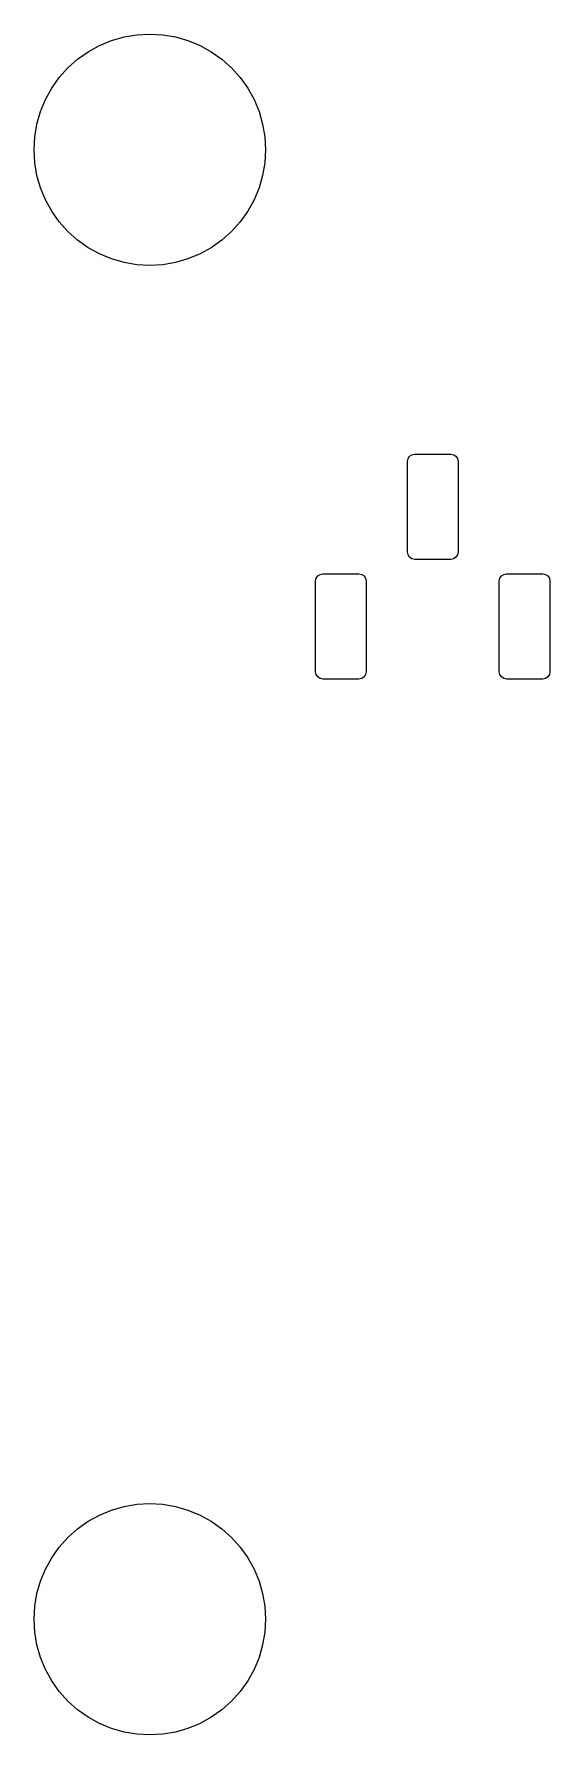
# Model space of a CAD drawing. Extents: x -0.13 to 0.44, y -1.73 to 0.13.
import ezdxf

# ---------------------------------------------------------------- set-up
doc = ezdxf.new("R2010")
doc.units = 0
doc.header["$MEASUREMENT"] = 0
doc.layers.add('BLACK', color=7, linetype='CONTINUOUS')

msp = doc.modelspace()

# ---------------------------------------------------------------- linework, layer by layer
at = {"layer": 'BLACK', "linetype": 'CONTINUOUS'}
for p, q in [((-0.067, 0.1067), (-0.0547, 0.1135)), ((-0.0547, 0.1135), (-0.0416, 0.1189)), ((-0.0416, 0.1189), (-0.028, 0.1228)), ((-0.028, 0.1228), (-0.0141, 0.1252)), ((-0.0141, 0.1252), (0, 0.126)), ((0, 0.126), (0.0141, 0.1252)), ((0.0141, 0.1252), (0.028, 0.1228)), ((0.028, 0.1228), (0.0416, 0.1189)), ((0.0416, 0.1189), (0.0547, 0.1135)), ((0.0547, 0.1135), (0.067, 0.1067)), ((-0.0891, 0.0891), (-0.0785, 0.0985)), ((-0.0785, 0.0985), (-0.067, 0.1067)), ((0.067, 0.1067), (0.0785, 0.0985)), ((0.0785, 0.0985), (0.0891, 0.0891)), ((-0.1067, 0.067), (-0.0985, 0.0785)), ((-0.0985, 0.0785), (-0.0891, 0.0891)), ((0.0891, 0.0891), (0.0985, 0.0785)), ((0.0985, 0.0785), (0.1067, 0.067)), ((-0.1135, 0.0547), (-0.1067, 0.067)), ((0.1067, 0.067), (0.1135, 0.0547)), ((-0.1228, 0.028), (-0.1189, 0.0416)), ((-0.1189, 0.0416), (-0.1135, 0.0547)), ((0.1135, 0.0547), (0.1189, 0.0416)), ((0.1189, 0.0416), (0.1228, 0.028)), ((-0.1252, 0.0141), (-0.1228, 0.028)), ((0.1228, 0.028), (0.1252, 0.0141)), ((-0.126, 0), (-0.1252, 0.0141)), ((-0.1252, -0.0141), (-0.126, 0)), ((0.1252, 0.0141), (0.126, 0)), ((0.126, 0), (0.1252, -0.0141)), ((-0.1228, -0.028), (-0.1252, -0.0141)), ((0.1252, -0.0141), (0.1228, -0.028)), ((-0.1189, -0.0416), (-0.1228, -0.028)), ((0.1228, -0.028), (0.1189, -0.0416)), ((-0.1135, -0.0547), (-0.1189, -0.0416)), ((-0.1067, -0.067), (-0.1135, -0.0547)), ((0.1135, -0.0547), (0.1067, -0.067)), ((0.1189, -0.0416), (0.1135, -0.0547)), ((-0.0985, -0.0785), (-0.1067, -0.067)), ((0.1067, -0.067), (0.0985, -0.0785)), ((-0.0891, -0.0891), (-0.0985, -0.0785)), ((-0.0785, -0.0985), (-0.0891, -0.0891)), ((0.0891, -0.0891), (0.0785, -0.0985)), ((0.0985, -0.0785), (0.0891, -0.0891)), ((-0.067, -0.1067), (-0.0785, -0.0985)), ((-0.0547, -0.1135), (-0.067, -0.1067)), ((0.067, -0.1067), (0.0547, -0.1135)), ((0.0785, -0.0985), (0.067, -0.1067)), ((-0.0416, -0.1189), (-0.0547, -0.1135)), ((-0.028, -0.1228), (-0.0416, -0.1189)), ((-0.0141, -0.1252), (-0.028, -0.1228)), ((0, -0.126), (-0.0141, -0.1252)), ((0.0141, -0.1252), (0, -0.126)), ((0.028, -0.1228), (0.0141, -0.1252)), ((0.0416, -0.1189), (0.028, -0.1228)), ((0.0547, -0.1135), (0.0416, -0.1189)), ((0.2828, -0.3338), (0.2854, -0.3321)), ((0.2854, -0.3321), (0.2884, -0.3315)), ((0.2884, -0.3315), (0.3277, -0.3315)), ((0.3277, -0.3315), (0.3308, -0.3321)), ((0.3308, -0.3321), (0.3333, -0.3338)), ((0.2805, -0.3393), (0.2811, -0.3363)), ((0.2805, -0.4381), (0.2805, -0.3393)), ((0.2811, -0.3363), (0.2828, -0.3338)), ((0.3333, -0.3338), (0.335, -0.3363)), ((0.335, -0.3363), (0.3356, -0.3393)), ((0.3356, -0.3393), (0.3356, -0.4381)), ((0.2811, -0.4412), (0.2805, -0.4381)), ((0.2828, -0.4437), (0.2811, -0.4412)), ((0.2854, -0.4454), (0.2828, -0.4437)), ((0.3333, -0.4437), (0.3308, -0.4454)), ((0.335, -0.4412), (0.3333, -0.4437)), ((0.3356, -0.4381), (0.335, -0.4412)), ((0.1828, -0.4641), (0.1854, -0.4624)), ((0.1854, -0.4624), (0.1884, -0.4618)), ((0.1884, -0.4618), (0.2277, -0.4618)), ((0.2277, -0.4618), (0.2308, -0.4624)), ((0.2308, -0.4624), (0.2333, -0.4641)), ((0.2884, -0.446), (0.2854, -0.4454)), ((0.3277, -0.446), (0.2884, -0.446)), ((0.3308, -0.4454), (0.3277, -0.446)), ((0.3828, -0.4641), (0.3854, -0.4624)), ((0.3854, -0.4624), (0.3884, -0.4618)), ((0.3884, -0.4618), (0.4277, -0.4618)), ((0.4277, -0.4618), (0.4308, -0.4624)), ((0.4308, -0.4624), (0.4333, -0.4641)), ((0.1805, -0.4696), (0.1811, -0.4666)), ((0.1805, -0.5685), (0.1805, -0.4696)), ((0.1811, -0.4666), (0.1828, -0.4641)), ((0.2333, -0.4641), (0.235, -0.4666)), ((0.235, -0.4666), (0.2356, -0.4696)), ((0.2356, -0.4696), (0.2356, -0.5685)), ((0.3805, -0.4696), (0.3811, -0.4666)), ((0.3805, -0.5685), (0.3805, -0.4696)), ((0.3811, -0.4666), (0.3828, -0.4641)), ((0.4333, -0.4641), (0.435, -0.4666)), ((0.435, -0.4666), (0.4356, -0.4696)), ((0.4356, -0.4696), (0.4356, -0.5685)), ((0.1811, -0.5715), (0.1805, -0.5685)), ((0.1828, -0.574), (0.1811, -0.5715)), ((0.1854, -0.5757), (0.1828, -0.574)), ((0.2333, -0.574), (0.2308, -0.5757)), ((0.235, -0.5715), (0.2333, -0.574)), ((0.2356, -0.5685), (0.235, -0.5715)), ((0.3811, -0.5715), (0.3805, -0.5685)), ((0.3828, -0.574), (0.3811, -0.5715)), ((0.3854, -0.5757), (0.3828, -0.574)), ((0.4333, -0.574), (0.4308, -0.5757)), ((0.435, -0.5715), (0.4333, -0.574)), ((0.4356, -0.5685), (0.435, -0.5715)), ((0.1884, -0.5763), (0.1854, -0.5757)), ((0.2277, -0.5763), (0.1884, -0.5763)), ((0.2308, -0.5757), (0.2277, -0.5763)), ((0.3884, -0.5763), (0.3854, -0.5757)), ((0.4277, -0.5763), (0.3884, -0.5763)), ((0.4308, -0.5757), (0.4277, -0.5763)), ((-0.0547, -1.4865), (-0.0416, -1.4811)), ((-0.0416, -1.4811), (-0.028, -1.4772)), ((-0.028, -1.4772), (-0.0141, -1.4748)), ((-0.0141, -1.4748), (0, -1.474)), ((0, -1.474), (0.0141, -1.4748)), ((0.0141, -1.4748), (0.028, -1.4772)), ((0.028, -1.4772), (0.0416, -1.4811)), ((0.0416, -1.4811), (0.0547, -1.4865)), ((-0.0785, -1.5015), (-0.067, -1.4933)), ((-0.067, -1.4933), (-0.0547, -1.4865)), ((0.0547, -1.4865), (0.067, -1.4933)), ((0.067, -1.4933), (0.0785, -1.5015)), ((-0.0985, -1.5214), (-0.0891, -1.5109)), ((-0.0891, -1.5109), (-0.0785, -1.5015)), ((0.0785, -1.5015), (0.0891, -1.5109)), ((0.0891, -1.5109), (0.0985, -1.5214)), ((-0.1135, -1.5453), (-0.1067, -1.533)), ((-0.1067, -1.533), (-0.0985, -1.5214)), ((0.0985, -1.5214), (0.1067, -1.533)), ((0.1067, -1.533), (0.1135, -1.5453)), ((-0.1189, -1.5584), (-0.1135, -1.5453)), ((0.1135, -1.5453), (0.1189, -1.5584)), ((-0.1252, -1.5859), (-0.1228, -1.572)), ((-0.1228, -1.572), (-0.1189, -1.5584)), ((0.1189, -1.5584), (0.1228, -1.572)), ((0.1228, -1.572), (0.1252, -1.5859)), ((-0.126, -1.6), (-0.1252, -1.5859)), ((0.1252, -1.5859), (0.126, -1.6)), ((-0.1252, -1.6141), (-0.126, -1.6)), ((0.126, -1.6), (0.1252, -1.6141)), ((-0.1228, -1.628), (-0.1252, -1.6141)), ((-0.1189, -1.6416), (-0.1228, -1.628)), ((0.1228, -1.628), (0.1189, -1.6416)), ((0.1252, -1.6141), (0.1228, -1.628)), ((-0.1135, -1.6547), (-0.1189, -1.6416)), ((0.1189, -1.6416), (0.1135, -1.6547)), ((-0.1067, -1.667), (-0.1135, -1.6547)), ((0.1135, -1.6547), (0.1067, -1.667)), ((-0.0985, -1.6785), (-0.1067, -1.667)), ((-0.0891, -1.6891), (-0.0985, -1.6785)), ((0.0985, -1.6785), (0.0891, -1.6891)), ((0.1067, -1.667), (0.0985, -1.6785)), ((-0.0785, -1.6985), (-0.0891, -1.6891)), ((-0.067, -1.7067), (-0.0785, -1.6985)), ((0.0785, -1.6985), (0.067, -1.7067)), ((0.0891, -1.6891), (0.0785, -1.6985)), ((-0.0547, -1.7135), (-0.067, -1.7067)), ((-0.0416, -1.7189), (-0.0547, -1.7135)), ((-0.028, -1.7228), (-0.0416, -1.7189)), ((0.0416, -1.7189), (0.028, -1.7228)), ((0.0547, -1.7135), (0.0416, -1.7189)), ((0.067, -1.7067), (0.0547, -1.7135)), ((-0.0141, -1.7252), (-0.028, -1.7228)), ((0, -1.726), (-0.0141, -1.7252)), ((0.0141, -1.7252), (0, -1.726)), ((0.028, -1.7228), (0.0141, -1.7252))]:
    msp.add_line(p, q, dxfattribs=at)

doc.saveas('drawing.dxf')
